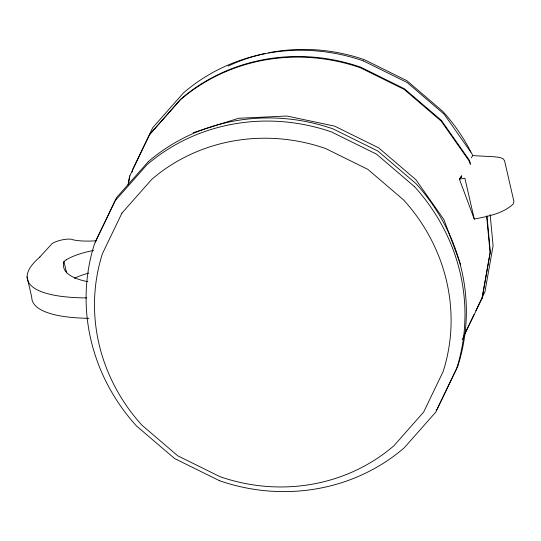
<?xml version="1.0" encoding="UTF-8"?>
<svg xmlns="http://www.w3.org/2000/svg" width="541" height="541" viewBox="0 0 541 541"><rect width="100%" height="100%" fill="white"/><g stroke="black" fill="none" stroke-linecap="round" stroke-linejoin="round"><path stroke-width="0.81" d="M128.102 184.616L129.542 176.461L149.952 133.979L180.728 99.138A183.588 174.101 23.7 0 1 360.631 67.145L404.377 88.744L441.415 120.433L469.23 160.062L470.4 163.206M128.231 184.806L129.813 175.832M132.126 172.031L132.559 169.583L152.697 127.73L183.467 92.89A183.588 174.101 23.7 0 1 363.376 60.896M481.95 298.605L490.078 252.586L486.677 216.468M63.507 262.994L63.966 261.506L66.273 259.808M464.827 333.581L473.984 314.558M475.81 310.75L484.966 291.727L493.094 245.715L490.166 214.635M462.176 339.694L482.22 297.976L490.356 251.964L486.947 215.839M437.554 408.171L457.875 365.939M471.4 157.816L472.638 155.605L494.156 156.768L499.58 157.397L503.13 158.743L504.557 160.724L513.95 201.583L513.166 204.065C502.758 213.783 487.766 216.312 474.274 219.091L459.437 179.199L461.5 175.514M474.274 219.091L464.888 178.226L459.437 179.199L461.507 176.664M149.681 134.608L180.451 99.767A183.588 174.101 23.7 0 1 360.36 67.767L404.1 89.373L441.138 121.056L468.952 160.684L470.42 164.62M148.234 161.732L116.626 197.512L95.946 240.495A196.126 185.996 23.7 0 0 95.453 242.091M436.08 410.179L437.189 408.922M39.791 257.009L52.24 243.477A11.746 3.043 -12.9 0 1 63.473 239.629A11.746 3.043 -12.9 0 1 72.954 239.791A63.554 16.48 -12.9 0 0 96.251 240.786M459.437 179.199L461.669 176.792M193.117 132.701L238.581 118.276L286.845 116.031L334.615 126.121L378.646 147.849L415.928 179.747L443.918 219.626L460.722 264.779M363.376 60.91L407.116 82.496L444.161 114.185L471.975 153.813L472.638 155.605M219.45 480.678L174.527 458.504L136.481 425.963A196.126 185.996 23.7 0 1 94.587 243.626L115.26 200.637L146.861 164.856A188.545 178.807 23.7 0 1 331.626 131.997L376.55 154.178L414.595 186.726M63.966 261.506L66.597 272.948M27.05 276.816L31.743 297.246A163.524 42.401 -12.9 0 0 88.988 318.324M148.227 161.725A188.545 178.807 23.7 0 1 332.999 128.873L377.922 151.054L415.961 183.602A196.126 185.996 23.7 0 1 457.862 365.939M86.776 297.922A163.524 42.401 -12.9 0 1 39.946 256.995M470.974 152.122A185.238 175.669 23.7 0 0 442.829 111.439L406.906 80.697L364.478 59.753A178.084 168.88 23.7 0 0 268.634 52.808M228.099 66.076A178.084 168.88 23.7 0 1 265.354 53.485M74.435 278.311A29.126 7.554 -12.9 0 1 88.812 273.063M66.273 259.808A29.126 7.554 -12.9 0 1 93.593 250.483M87.879 281.699A149.357 38.722 -12.9 0 1 63.561 262.98M414.582 186.733A196.126 185.996 23.7 0 1 456.489 369.063L435.816 412.046L404.215 447.826A188.545 178.807 23.7 0 1 219.45 480.685M121.941 213.1L102.479 253.56A184.589 175.054 23.7 0 0 141.931 425.165L177.725 455.799L220.004 476.668A177.455 168.285 23.7 0 0 393.909 445.764L423.65 412.08L443.113 371.62A184.589 175.054 23.7 0 0 403.66 200.014L367.866 169.38L325.581 148.511A177.455 168.285 23.7 0 0 151.683 179.423L121.941 213.1"/></g></svg>
